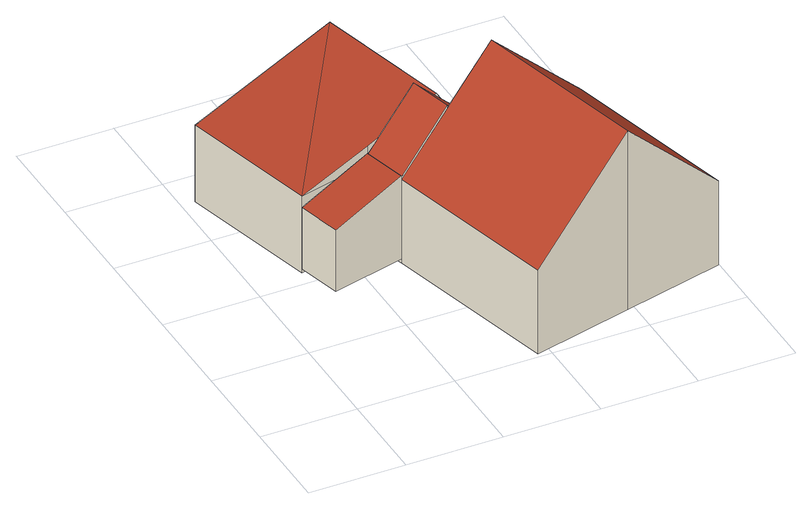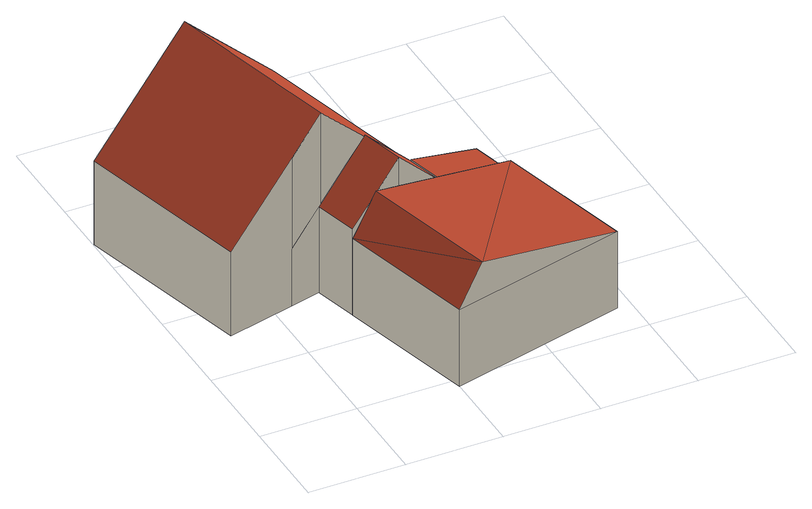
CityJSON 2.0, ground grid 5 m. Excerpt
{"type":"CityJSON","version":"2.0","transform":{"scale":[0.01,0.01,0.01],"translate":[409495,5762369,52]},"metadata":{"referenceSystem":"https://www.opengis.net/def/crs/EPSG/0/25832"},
"CityObjects":{
"building1":{"type":"Building","attributes":{"Gemeindeschluessel":"05515000","Geometrietyp2DReferenz":"3000","function":"51009_1610","roofType":"2100","measuredHeight":4.67},"geometry":[{"type":"Solid","lod":"2","boundaries":[[[[0,1,2,3]],[[4,5,1,0]],[[6,7,5,4]],[[3,2,7,6]],[[4,0,3,6]],[[1,5,7,2]]]],"semantics":{"surfaces":[{"type":"WallSurface"},{"type":"RoofSurface"},{"type":"GroundSurface"}],"values":[[0,0,0,0,1,2]]}}]},
"building2":{"type":"Building","attributes":{"Gemeindeschluessel":"05515000","Geometrietyp2DReferenz":"3000","function":"31001_1000"},"address":[{"country":"Germany","locality":"Münster","thoroughfareNumber":"104","thoroughfareName":"Havichhorster Mühle"}],"children":["building2-1","building2-2","building2-3"]},
"building2-1":{"type":"BuildingPart","attributes":{"roofType":"3100","measuredHeight":7.55},"parents":["building2"],"geometry":[{"type":"Solid","lod":"2","boundaries":[[[[8,9,10,11]],[[12,13,14,15,16,17]],[[18,19,20,21,22]],[[11,10,19,18]],[[23,12,17,24,25]],[[26,27,8,11,18,22,28,29,25,24]],[[9,30,31,15,14,32,20,19,10]],[[26,24,33]],[[30,27,26,33,31]],[[9,8,27,30]],[[16,33,24,17]],[[33,16,15,31]],[[23,25,34]],[[14,13,35,32]],[[13,12,23,34,35]],[[21,28,22]],[[34,25,29]],[[35,21,20,32]],[[35,34,29,28,21]]]],"semantics":{"surfaces":[{"type":"WallSurface"},{"type":"RoofSurface"},{"type":"GroundSurface"},{"type":"ClosureSurface"}],"values":[[0,0,0,0,1,1,2,0,3,3,0,3,0,3,3,0,0,3,3]]}}]},
"building2-2":{"type":"BuildingPart","attributes":{"roofType":"3100","measuredHeight":10.01},"parents":["building2"],"geometry":[{"type":"Solid","lod":"2","boundaries":[[[[36,37,38,39]],[[40,41,37,36]],[[42,43,41,40]],[[16,15,43,42]],[[44,10,9,8,45]],[[39,38,10,44]],[[26,33,16,42,40,46]],[[36,39,44,45,46,40]],[[37,41,43,15,31,30,9,10,38]],[[26,46,27]],[[31,33,26,27,30]],[[15,16,33,31]],[[8,27,46,45]],[[27,8,9,30]]]],"semantics":{"surfaces":[{"type":"WallSurface"},{"type":"RoofSurface"},{"type":"GroundSurface"},{"type":"ClosureSurface"}],"values":[[0,0,0,0,0,0,1,1,2,0,3,3,0,3]]}}]},
"building2-3":{"type":"BuildingPart","attributes":{"roofType":"3100","measuredHeight":6.32},"parents":["building2"],"geometry":[{"type":"Solid","lod":"2","boundaries":[[[[47,48,49,50]],[[21,20,48,47]],[[51,52,14,13]],[[50,49,52,51]],[[53,23,34,29,54,55,51]],[[50,51,55]],[[47,55,21]],[[54,28,21,55]],[[12,53,51,13]],[[55,47,50]],[[48,20,32,14,52,49]],[[32,35,13,14]],[[20,21,35,32]],[[29,28,54]],[[53,12,23]],[[23,12,13,35,34]],[[34,35,21,28,29]]]],"semantics":{"surfaces":[{"type":"WallSurface"},{"type":"RoofSurface"},{"type":"GroundSurface"},{"type":"ClosureSurface"}],"values":[[0,0,0,0,1,1,1,1,0,0,2,3,3,0,0,3,3]]}}]}
},
"vertices":[
[316,853,397],[316,853,53],[700,951,53],[700,951,520],[258,1085,397],[258,1085,53],[641,1182,520],[641,1182,53],
[1402,1130,349],[1402,1130,31],[1402,1131,31],[1402,1131,349],[641,1182,510],[641,1182,459],[641,1182,31],[700,951,31],[700,951,501],[700,951,510],[1243,1091,510],[1243,1091,31],[1185,1320,31],[1185,1320,459],[1185,1320,510],[705,1198,575],[972,1020,785],[913,1251,785],[978,1022,779],[1229,1086,524],[1078,1293,618],[1037,1283,660],[1229,1086,31],[972,1020,31],[913,1251,31],[972,1020,773],[913,1251,628],[913,1251,459],
[1996,288,501],[1996,288,31],[1759,1222,31],[1759,1222,501],[1466,154,1032],[1466,154,31],[936,20,501],[936,20,31],[1402,1131,859],[1402,1130,859],[1229,1086,1032],
[1000,2048,459],[1000,2048,31],[73,1813,31],[73,1813,459],[258,1085,459],[258,1085,31],[641,1182,558],[1048,1285,663],[864,2013,663]
]}
